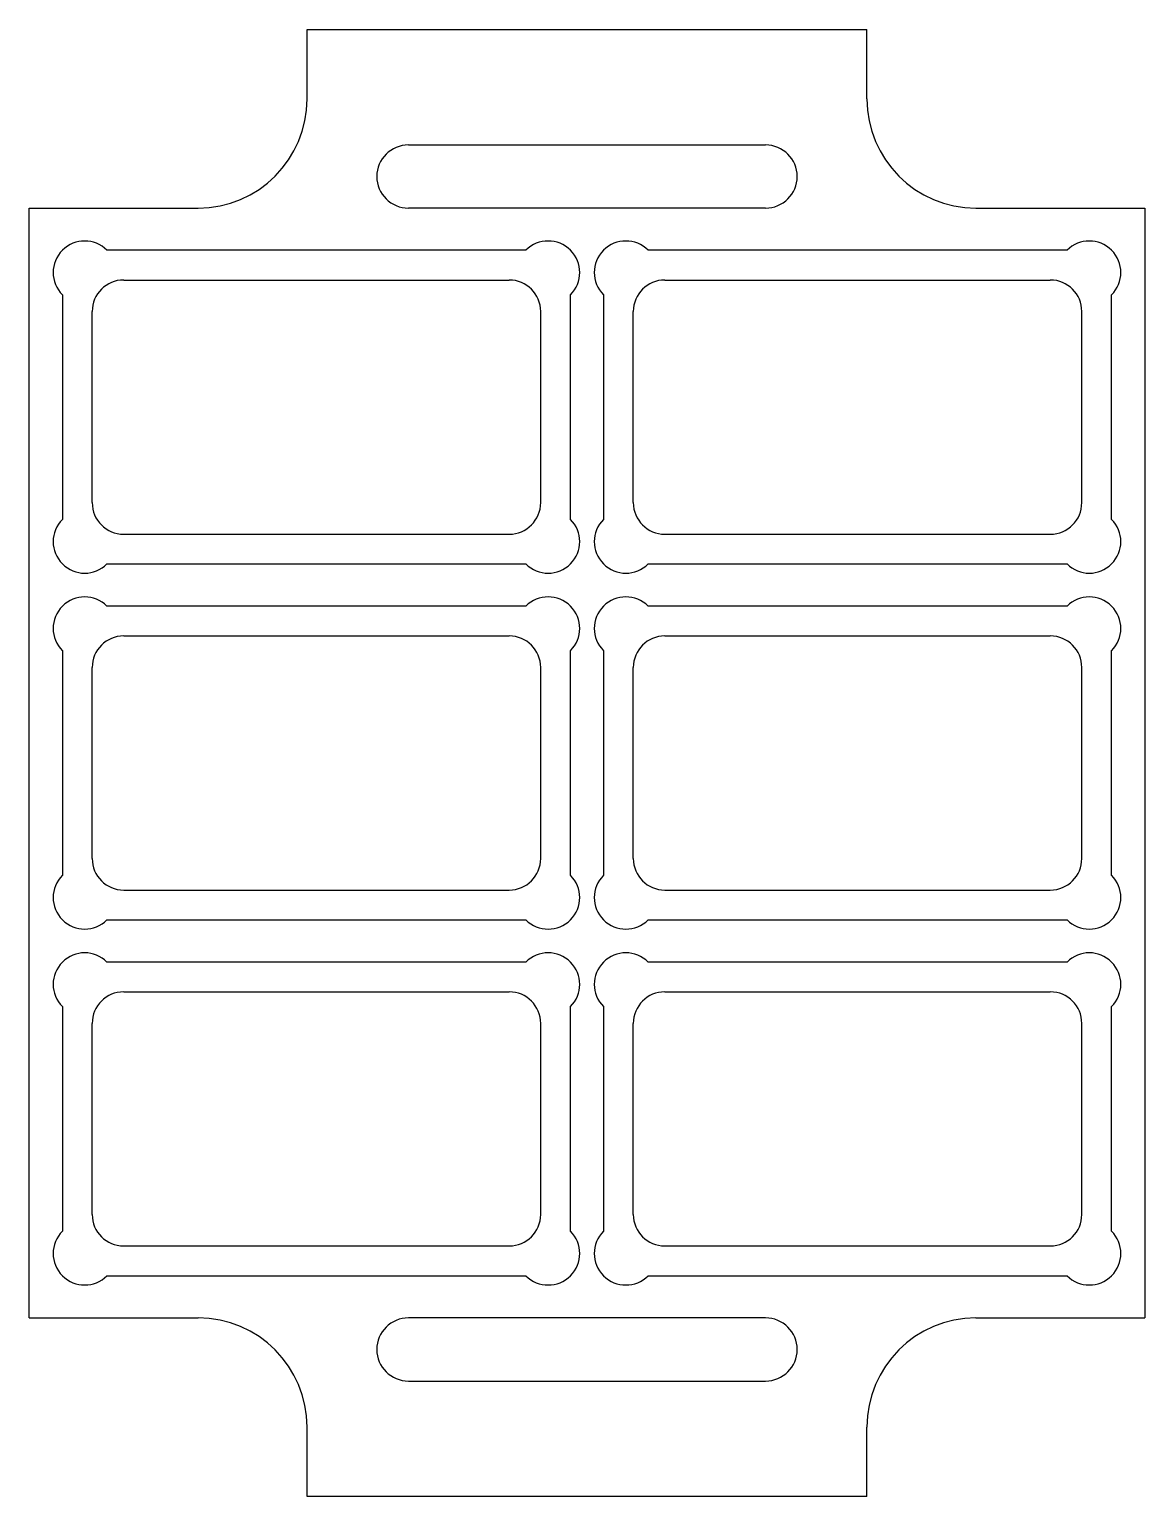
# Model space of a CAD drawing. Header units: millimetres. Extents: x 0 to 56.2, y 0 to 73.9.
import ezdxf

# ---------------------------------------------------------------- set-up
doc = ezdxf.new("R2010")
doc.units = ezdxf.units.MM
doc.header["$MEASUREMENT"] = 0
doc.layers.add('lower', color=3, linetype='Continuous')
doc.layers.add('upper', color=2, linetype='Continuous')

msp = doc.modelspace()

# ---------------------------------------------------------------- linework, layer by layer
at = {"layer": 'lower'}
for p, q in [((14, 70.4), (14, 73.9)), ((14, 73.9), (42.2, 73.9)), ((42.2, 70.4), (42.2, 73.9)), ((0, 9), (0, 64.9)), ((0, 64.9), (8.5, 64.9)), ((47.7, 64.9), (56.2, 64.9)), ((56.2, 64.9), (56.2, 9)), ((4.754, 61.275), (24.179, 61.275)), ((32.021, 61.275), (51.446, 61.275)), ((3.167, 50.062), (3.167, 59.688)), ((25.767, 50.062), (25.767, 59.688)), ((30.433, 50.062), (30.433, 59.688)), ((53.033, 50.062), (53.033, 59.688)), ((4.754, 48.475), (24.179, 48.475)), ((32.021, 48.475), (51.446, 48.475)), ((4.754, 43.35), (24.179, 43.35)), ((32.021, 43.35), (51.446, 43.35)), ((3.167, 32.138), (3.167, 41.763)), ((25.767, 32.138), (25.767, 41.763)), ((30.433, 32.138), (30.433, 41.763)), ((53.033, 32.138), (53.033, 41.763)), ((4.754, 30.55), (24.179, 30.55)), ((32.021, 30.55), (51.446, 30.55)), ((4.754, 25.425), (24.179, 25.425)), ((32.021, 25.425), (51.446, 25.425)), ((3.167, 14.213), (3.167, 23.837)), ((25.767, 14.213), (25.767, 23.837)), ((30.433, 14.213), (30.433, 23.837)), ((53.033, 14.213), (53.033, 23.837)), ((4.754, 12.625), (24.179, 12.625)), ((32.021, 12.625), (51.446, 12.625)), ((0, 9), (8.5, 9)), ((47.7, 9), (56.2, 9)), ((14, 0), (14, 3.5)), ((42.2, 0), (42.2, 3.5)), ((42.2, 0), (14, 0))]:
    msp.add_line(p, q, dxfattribs=at)
at = {"layer": 'lower', "linetype": 'ByBlock'}
for p, q in [((19.1, 68.078), (37.1, 68.078)), ((37.1, 64.897), (19.1, 64.897)), ((37.1, 9.003), (19.1, 9.003)), ((19.1, 5.823), (37.1, 5.823))]:
    msp.add_line(p, q, dxfattribs=at)
at = {"layer": 'lower'}
for centre, radius, start, end in [((8.5, 70.4), 5.5, 270, 0), ((47.7, 70.4), 5.5, 180, 270), ((4.754, 59.688), 1.587, 90, 180), ((24.179, 59.688), 1.587, 0, 90), ((32.021, 59.688), 1.587, 90, 180), ((51.446, 59.688), 1.587, 0, 90), ((4.754, 50.062), 1.587, 180, 270), ((24.179, 50.062), 1.587, 270, 0), ((32.021, 50.062), 1.587, 180, 270), ((51.446, 50.062), 1.587, 270, 0), ((4.754, 41.763), 1.587, 90, 180), ((24.179, 41.763), 1.587, 0, 90), ((32.021, 41.763), 1.587, 90, 180), ((51.446, 41.763), 1.587, 0, 90), ((4.754, 32.138), 1.587, 180, 270), ((24.179, 32.138), 1.587, 270, 0), ((32.021, 32.138), 1.587, 180, 270), ((51.446, 32.138), 1.587, 270, 0), ((4.754, 23.837), 1.587, 90, 180), ((24.179, 23.837), 1.587, 0, 90), ((32.021, 23.837), 1.587, 90, 180), ((51.446, 23.837), 1.587, 0, 90), ((4.754, 14.213), 1.587, 180, 270), ((24.179, 14.213), 1.587, 270, 0), ((32.021, 14.213), 1.587, 180, 270), ((51.446, 14.213), 1.587, 270, 0), ((8.5, 3.5), 5.5, 0, 90), ((47.7, 3.5), 5.5, 90, 180)]:
    msp.add_arc(centre, radius, start, end, dxfattribs=at)
at = {"layer": 'lower', "linetype": 'ByBlock'}
for centre, start, end in [((19.1, 66.487), 90, 270), ((37.1, 66.487), 270, 90), ((19.1, 7.413), 90, 270), ((37.1, 7.413), 270, 90)]:
    msp.add_arc(centre, 1.59, start, end, dxfattribs=at)
at = {"layer": 'upper', "linetype": 'ByBlock'}
for points in [[(25.022, 62.775), (3.912, 62.775)], [(52.288, 62.775), (31.178, 62.775)], [(1.667, 60.53), (1.667, 49.22)], [(27.267, 49.22), (27.267, 60.53)], [(28.933, 60.53), (28.933, 49.22)], [(54.533, 49.22), (54.533, 60.53)], [(3.912, 46.975), (25.022, 46.975)], [(31.178, 46.975), (52.288, 46.975)], [(25.022, 44.85), (3.912, 44.85)], [(52.288, 44.85), (31.178, 44.85)], [(1.667, 42.605), (1.667, 31.295)], [(27.267, 31.295), (27.267, 42.605)], [(28.933, 42.605), (28.933, 31.295)], [(54.533, 31.295), (54.533, 42.605)], [(3.912, 29.05), (25.022, 29.05)], [(31.178, 29.05), (52.288, 29.05)], [(25.022, 26.925), (3.912, 26.925)], [(52.288, 26.925), (31.178, 26.925)], [(1.667, 24.68), (1.667, 13.37)], [(27.267, 13.37), (27.267, 24.68)], [(28.933, 24.68), (28.933, 13.37)], [(54.533, 13.37), (54.533, 24.68)], [(3.912, 11.125), (25.022, 11.125)], [(31.178, 11.125), (52.288, 11.125)]]:
    msp.add_lwpolyline(points, dxfattribs=at)
for centre, start, end in [((2.789, 61.652), 45, 225), ((26.144, 61.652), 315, 135), ((30.056, 61.652), 45, 225), ((53.411, 61.652), 315, 135), ((2.789, 48.098), 135, 315), ((26.144, 48.098), 225, 45), ((30.056, 48.098), 135, 315), ((53.411, 48.098), 225, 45), ((2.789, 43.727), 45, 225), ((26.144, 43.727), 315, 135), ((30.056, 43.727), 45, 225), ((53.411, 43.727), 315, 135), ((2.789, 30.173), 135, 315), ((26.144, 30.173), 225, 45), ((30.056, 30.173), 135, 315), ((53.411, 30.173), 225, 45), ((2.789, 25.802), 45, 225), ((26.144, 25.802), 315, 135), ((30.056, 25.802), 45, 225), ((53.411, 25.802), 315, 135), ((2.789, 12.248), 135, 315), ((26.144, 12.248), 225, 45), ((30.056, 12.248), 135, 315), ((53.411, 12.248), 225, 45)]:
    msp.add_arc(centre, 1.587, start, end, dxfattribs=at)

doc.saveas('drawing.dxf')
